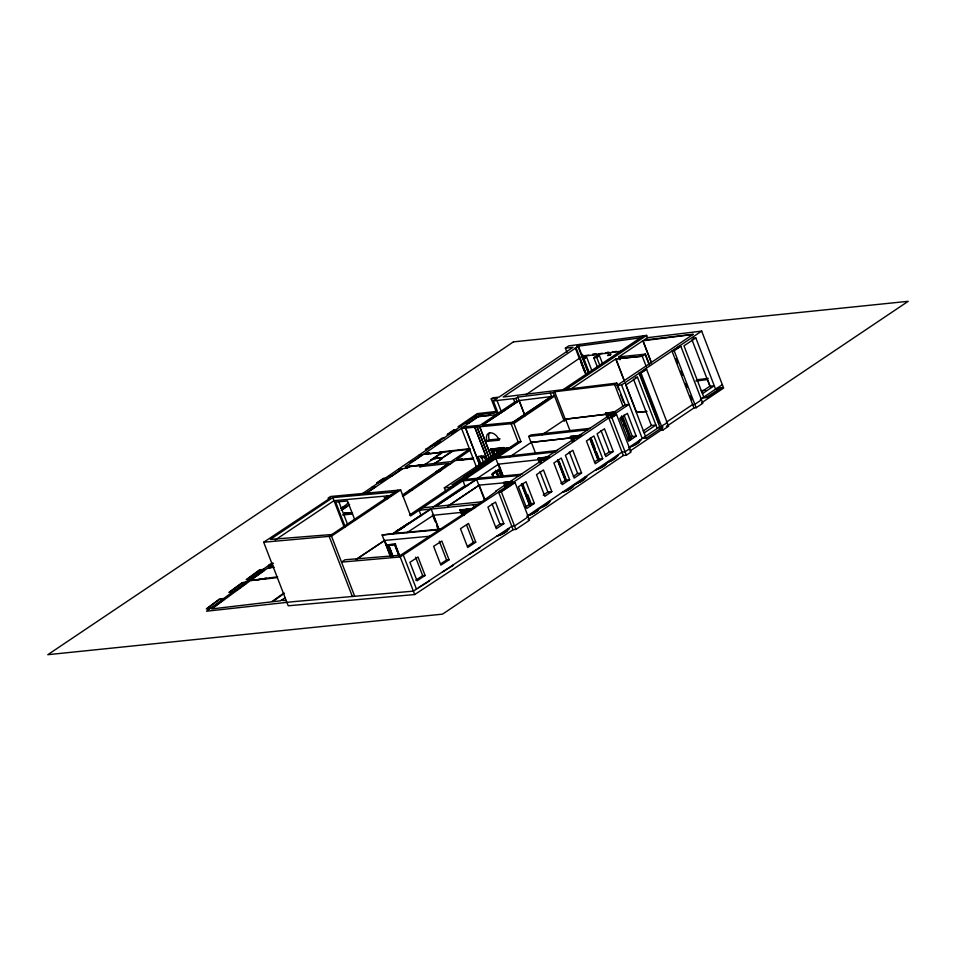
<?xml version="1.0" encoding="UTF-8"?>
<svg xmlns="http://www.w3.org/2000/svg" width="956" height="956" viewBox="0 0 956 956"><rect width="100%" height="100%" fill="white"/><g stroke="black" fill="none" stroke-linecap="round" stroke-linejoin="round"><path stroke-width="1.43" d="M610.573 354.389L607.98 355.106M505.915 450.993L506.393 448.77L505.784 450.79M503.967 447.551L490.631 449.129L503.191 448.543L503.967 447.551L504.23 448.233L507.457 447.934M494.419 455.618L492.304 450.133L503.179 449.105L503.43 448.376L491.288 449.667L493.87 456.37M492.304 450.133L503.298 449.033L493.081 450.587L491.527 449.499M585.67 357.544L582.873 358.906M598.133 355.728L597.679 356.445M610.8 354.162L610.083 354.736M489.329 458.784L477.092 427.069L513.91 423.424L520.948 441.648L410.662 515.929L400.636 489.962L330.621 496.487L328.051 498.207L330.513 497.921L263.689 542.231L288.222 605.793L414.701 594.548L513.085 529.708L515.846 529.421L529.576 520.207L515.069 482.613L501.35 491.838L498.59 492.113L400.194 556.966L341.519 562.116L345.02 559.774L400.6 555.221L478.418 504.171L496.546 491.205L495.602 491.3L625.152 404.747L629.048 404.34L613.465 414.808L616.536 414.486L631.044 452.069L626.371 455.211L623.312 455.534L528.13 519.694M585.239 357.926L584.558 357.699M594.262 354.27L596.436 354.246M595.194 356.684L595.755 357.401L598.074 356.241M598.062 356.457L598.384 355.752M435.661 472.18L448.268 463.517M352.358 596.496L329.151 536.352L397.827 490.213M493.463 457.601L502.856 453.001M214.502 606.558L223.13 600.117M283.502 593.306L271.516 601.862L211.706 608.936L250.293 580.662L277.646 576.767M273.428 563.347L268.887 566.657L272.018 566.311L268.361 567.972M271.994 562.881L206.544 611.207L293.181 601.683L413.374 591.131L511.771 526.29L514.531 526.003L528.25 516.79M270.703 565.056L272.962 563.407M236.969 589.983L245.931 583.483M254.439 577.34L263.402 570.851M253.531 579.671L251.249 579.922L267.776 568.043L274.193 567.278M270.488 566.49L273.32 566.215L269.962 567.852M597.608 367.582L593.843 357.843L596.759 357.448L599.424 355.56L602.639 363.913M284.506 593.21L272.496 601.742L280.502 600.81L285.187 597.715M588.944 373.39L578.44 346.156L576.827 346.371L579.491 344.471L646.638 335.389L647.523 337.671L701.668 331.111L723.644 388.064L701.74 402.727M593.843 357.843L596.544 355.931M341.208 510.361L346.825 506.405M341.662 510.313L349.657 504.72M625.726 406.252L616.799 383.105L503.215 397.003L578.44 346.156M493.38 413.147L495.722 411.498L477.223 413.649L458.055 426.758L460.649 426.472M340.874 508.461L348.617 503.095L347.279 503.238M566.968 352.274L565.39 348.187L568.677 345.893L579.491 344.471M607.072 417.294L605.507 413.243L614.768 411.821M607.789 417.927L606.176 413.757L614.588 412.622M608.255 416.935L607.215 414.223L612.904 413.47M608.112 414.581L612.485 414.056M609.008 414.928L611.47 414.773M425.54 449.523L427.511 449.296L425.54 449.523L442.031 438.135L444.05 437.908M362.216 493.726L378.684 482.637L376.748 482.84L383.464 478.311L385.411 478.108L432.506 445.855L430.535 446.082M497.861 412.49L477.558 414.82L455.893 429.746L453.646 430.009L447.121 434.514L449.356 434.251L439.043 441.349L437.047 441.576M421.118 466.552L419.337 466.731L425.336 464.222M402.356 495.065L437.179 471.129L440.417 470.746M481.657 414.342L424.117 453.885L429.292 453.299L423.353 454.399L405.105 466.875L451.148 461.581L469.133 449.296L452.953 451.101L440.967 458.701L441.529 458.39M440.728 458.294L440.119 458.426L442.652 457.625L452.057 451.196L442.939 452.212L433.534 458.641L435.613 458.402M441.481 457.769L435.339 458.438M402.787 496.523L455.247 460.589L473.602 457.924L472.324 458.784L473.34 458.88L459.478 460.123M470.424 450.013L456.621 459.609L462.25 459.143M412.813 461.354L422.05 455.032M526.015 394.697L579.73 358.082L586.124 374.656M435.243 463.11L441.815 458.617M435.076 463.373L442.52 458.294M539.543 462.561L537.965 458.474L538.515 458.103L548.744 456.944M571.927 440.764L570.362 436.713L570.911 436.342L581.953 435.111M572.632 441.397L571.031 437.239L578.44 436.271M540.714 462.19L539.782 459.37L540.833 462.106M572.047 440.573L571.007 437.86L531.369 442.413M541.478 462.573L540.558 459.812L541.598 462.489M573.863 440.8L572.955 438.063L573.982 440.716M541.455 460.171L543.952 460.027M427.667 453.491L429.579 453.228L426.842 454.04M408.929 466.432L421.859 465.046M252.205 579.814L253.734 579.623L251.081 580.567M441.29 458.557L441.887 458.151L440.441 458.318M461.246 459.944L462.477 459.107L460.72 459.274M573.361 476.363L577.603 473.459L581.583 473.041L572.799 450.252L565.402 455.295L574.197 478.084L581.583 473.041M605.04 454.865L609.283 451.961L613.262 451.531L604.479 428.754L597.082 433.797L605.877 456.574L613.262 451.531M629.717 448.651L625.045 451.794L621.998 452.116L526.804 516.276M468.643 422.934L477.63 416.828M495.662 527.019L499.904 524.139L503.836 523.709L495.483 502.067L487.942 507.098L496.295 528.74L503.836 523.709M364.666 494.133L375.254 486.951M391.147 476.315L401.723 469.133M365.108 494.085L402.811 468.655L407.148 468.153L409.897 466.301M441.325 452.403L439.318 452.714L442.222 451.794M409.538 515.045L518.128 441.911L520.948 441.648M467.496 485.517L464.891 485.756L432.972 507.074M543.235 495.124L547.872 491.982L551.815 491.587L543.462 469.946L536.507 474.654L544.848 496.295L551.815 491.587M594.441 462.023L598.695 459.143L602.698 458.713L593.903 435.936L586.446 440.979L595.241 463.756L602.698 458.713M496.989 413.84L491.217 398.867L492.794 397.792L499.02 397.122L573.062 347.303L565.39 348.187M476.458 467.054L461.557 428.443L463.863 426.89L480.115 425.289L514.734 402.07L517.172 401.795M435.924 458.318L431.287 459.669L442.042 452.319L439.712 452.582L440.608 451.973L470.113 448.627M266.473 578.105L263.366 579.228L265.111 579.013M616.536 414.486L611.864 417.617L608.805 417.939L512.44 482.888L515.069 482.613M479.804 465.357L465.56 428.037L479.924 465.273M410.614 466.349L406.192 468.273M439.844 452.367L429.818 453.682L439.509 452.582M410.279 466.576L411.689 466.241M343.013 514.949L345.666 513.169L344.22 513.193L345.869 513.133L343.18 514.937L352.645 513.97M345.319 513.503L352.358 512.583M477.092 427.069L490.07 460.015M411.367 466.456L420.903 465.142M423.257 464.688L420.353 466.636L448.555 463.481L447.312 464.401L450.145 464.09M482.959 424.823L482.41 425.193L519.168 400.636M500.669 412.884L505.688 409.503M424.918 464.508L432.494 459.406M252.635 580.364L254.332 579.981M433.94 463.493L435.506 463.086M253.926 580.232L262.291 579.169M261.98 579.372L263.689 579.001M498.602 414.522L493.344 400.911L515.858 398.377L517.734 397.122L553.261 392.689L554.647 391.757L614.636 384.551L616.799 383.105M437.597 470.997L447.265 464.497M512.858 422.265L550.931 396.68M513.91 423.424L554.576 396.107L551.588 396.477L511.09 423.687L518.128 441.911M445.902 491.826L444.361 487.823L504.23 448.233M286.37 600.511L282.773 600.523L283.442 600.081M390.024 555.508L382.113 535.001L393.239 533.508L430.284 509.106M531.357 443.261L528.716 436.426L530.927 434.944L590.163 428.324M476.901 478.609L498.578 464.15L503.286 476.351M509.715 456.849L531.345 442.329L571.007 437.86M618.628 389.57L617.038 385.447L693.279 334.265L643.878 340.109L647.523 337.671M629.956 451.065L661.026 430.2L662.974 429.997L668.567 426.245L646.591 369.291L640.998 373.043L639.05 373.246L621.579 384.981L617.038 385.447M639.456 372.828L643.89 369.853L645.623 369.673L641.189 372.649L639.456 372.828L659.054 423.616M668.567 426.245L666.416 426.46L693.96 407.949L696.159 407.734L702.827 403.241L680.851 346.299L674.183 350.78L671.984 351.007L644.44 369.506L646.591 369.291M701.668 331.111L678.652 346.514L680.851 346.299M492.734 473.268L496.379 470.83M491.743 474.248L498.626 469.623L501.577 476.936M493.487 477.128C488.086 471.69 510.014 465.692 492.137 474.391L493.212 477.164M625.714 385.077L637.449 377.19L657.226 428.455L628.642 447.647M447.755 506.25L479.183 485.122L504.266 482.816M448.053 506.154L479.35 485.098M462.142 515.487L460.003 509.942L460.553 509.56M462.238 514.543L460.9 510.301L462.692 515.117M463.23 514.926L461.808 510.851L463.349 514.842M460.971 512.44L433.367 515.284L439.031 529.959M463.242 511.819L464.508 514.34M643.149 431.025L651.371 425.504L655.9 425.038L644.177 432.913M701.429 391.9L709.89 386.212L714.263 385.758L702.445 393.645M636.17 436.127L628.642 441.194L619.858 418.405L627.387 413.351L636.17 436.127L632.31 436.498L627.949 439.401M657.226 428.455L667.252 422.827M666.296 422.241L692.646 404.543L694.845 404.316L701.513 399.835M700.318 399.381L722.33 384.647M395.581 491.97L332.808 497.598L270.321 539.411L331.887 534.512M275.185 540.032L334.002 500.669L391.135 495.555M493.344 400.911L497.335 398.234L491.217 398.867M551.265 396.549L519.144 400.552L482.278 425.205L513.264 422.229M263.521 579.205L264.884 578.284M563.275 389.522L643.579 335.735M566.382 389.152L646.638 335.389M570.278 389.403L615.927 358.835L642.229 356.17L646.483 367.247M619.847 359.659L618.795 356.911L643.006 340.695L651.478 362.659M471.977 458.772L473.363 457.948M649.662 365.12L645.42 354.138L642.241 356.265L615.772 358.942L624.244 380.906M422.6 507.851L435.482 506.525L475.718 479.542L520.315 475.455M435.482 506.525L476.614 479.458L484.525 499.964M636.588 412.371L646.722 411.439L636.588 412.371L625.463 383.535M474.033 417.246L488.229 415.573L491.778 413.207M465.441 428.121L477.295 426.926M263.689 542.231L331.493 536.149L400.636 489.962M463.803 477.092L464.246 478.227L463.624 477.116L506.393 448.77M464.066 478.251L459.955 480.999L462.489 480.737M464.246 478.227L460.29 480.868L462.824 480.605M395.88 531.393L409.562 522.585L396.059 531.847M392.677 534.105L397.469 530.329M398.879 529.959L406.3 524.999M407.543 524.175L420.987 515.188M399.297 530.018L404.472 526.708M542.052 434.825L565.546 419.134L606.367 414.235L565.558 419.218M356.11 559.427L384.539 540.439L430.714 536.149M356.277 559.415L384.718 540.427L391.04 556.822M715.59 389.176L695.813 337.922L683.982 345.809L703.771 397.063M502.999 450.168L493.081 450.587L495.16 455.964M569.645 479.697L562.224 484.632L553.883 462.991L561.292 458.055L569.645 479.697L565.856 480.079L560.873 483.377M487.154 441.337L499.247 440.202A8.819 5.664 56.5 0 0 490.117 432.793A8.819 5.664 56.5 0 0 487.154 441.337L489.364 439.88L500.108 438.864M524.987 507.385L530.437 503.776L534.356 503.394L526.003 481.752L518.415 486.795L526.768 508.437L534.356 503.394M475.753 542.195L467.735 547.501L460.481 528.704L468.512 523.398L475.753 542.195L473.316 542.422L467.556 546.223M582.634 358.548L583.71 357.974M585.347 357.903L582.527 358.942M610.478 354.521L609.307 355.118M391.542 557.001L386.941 544.812L391.625 556.954M399.716 556.201L395.031 544.072L399.632 556.249M387.646 545.506L395.676 544.215M406.838 532.755L433.522 515.176M505.162 486.664L503.561 482.493L512.583 481.346M505.258 485.756L504.457 482.864L505.497 485.588M506.262 486.162L505.354 483.425L506.381 486.078M415.764 580.232L422.695 575.667L425.121 575.464L417.999 557.013L409.909 562.331L417.031 580.794L425.121 575.464M440.752 563.825L446.572 560.013L449.069 559.81L441.815 541.012L433.63 546.342L440.883 565.139L449.069 559.81M597.751 356.445L595.6 357.245M609.223 352.322L606.486 353.123M596.03 356.492L596.879 356.146M583.256 356.11L581.595 356.528M608.446 355.393L607.526 355.477M608.004 355.524L610.454 354.748L610.31 353.995M223.477 598.552L219.247 599.209L206.293 608.912L210.475 608.267M223.118 598.815L219.378 599.4L207.117 608.578L210.834 608.004M220.944 600.452L223.608 600.045M212.316 606.893L214.981 606.486M245.776 582.347L242.274 582.861L229.667 592.099L232.917 591.621M263.856 569.31L259.506 569.943L246.182 579.695L250.281 579.109M263.486 569.585L259.626 570.135L247.018 579.372L250.639 578.846M246.134 582.096L242.155 582.67L228.843 592.421L232.559 591.884M268.612 565.331L271.169 564.984M261.275 571.138L263.868 570.78M252.324 577.627L254.905 577.281M243.804 583.781L246.397 583.423M234.853 590.27L237.435 589.912M576.827 346.371L640.436 337.85M584.427 355.704L588.788 355.13M598.205 353.863L602.567 353.278M612.342 351.963L616.704 351.378M582.264 356.421L622.201 351.067M606.068 352.8L608.41 353.051L605.196 353.469M581.236 356.684L583.184 355.883M579.73 358.082L585.932 374.68M343.132 506.883L347.279 506.357M693.004 334.445L642.85 340.802L651.323 362.766M696.446 379.831L708.217 378.361M695.86 381.038L707.619 379.568L710.487 387.001M701.154 390.765L705.564 390.203M605.507 413.243L615.688 412.024M606.176 413.757L614.361 412.777M607.215 414.223L614.194 413.386M608.721 414.94L611.697 414.605M478.466 416.517L488.624 415.31M451.519 463.146L447.002 464.52M437.322 471.033L440.704 470.639L438.912 471.786M262.35 579.336L277.121 577.615M418.597 455.438L422.504 454.984M409.443 461.748L413.267 461.294M488.229 415.573L496.57 414.617M465.202 423.329L469.097 422.887M528.716 436.426L587.928 429.806M570.362 436.713L580.029 435.637M571.031 437.239L578.201 436.438M576.611 437.119L572.178 437.621L579.456 436.868M572.835 438.135L577.066 437.597M573.564 438.422L576.492 438.099M573.624 438.577L576.492 438.254M497.741 457.243L557.503 450.491M537.965 458.474L549.664 457.147M546.88 458.055L538.634 458.988L540.415 462.835M539.662 459.454L546.82 458.581M540.451 459.896L546.45 459.155M541.168 460.183L543.94 459.86M555.484 451.913L495.841 458.51L502.701 476.279M548.565 457.076L538.359 458.199L540.176 463.003M538.933 459.681L498.399 464.174L503.119 476.375M435.685 458.474L440.859 457.912M461.485 459.776L472.204 458.617M398.15 469.527L402.165 469.085M387.503 476.709L391.59 476.267M371.669 487.345L375.696 486.903M428.73 453.801L430.14 453.467M480.916 457.183L485.349 456.717M481.107 457.852L485.552 457.374M418.836 483.724L421.919 483.401M409.168 490.368L412.215 490.046M345.654 513.276L346.729 513.169M692.885 338.221L695.813 337.922M635.178 377.429L637.449 377.19M432.064 459.705L430.953 459.824L431.515 459.513M444.361 487.823L452.965 486.939M346.407 513.384L352.023 512.798M717.215 388.076L722.628 387.527L707.512 397.505L702.325 398.031M715.877 388.984L719.749 388.59L707.392 396.74L703.652 397.146M658.839 427.368L663.07 426.926L646.901 437.788L642.635 438.23M658.529 427.583L662.412 427.177M642.946 438.015L646.877 437.621M639.695 440.214L641.01 440.083L639.827 440.883A10.241 2.545 -21.1 0 1 631.51 446.476L629 447.408M639.385 440.429L640.353 440.334L639.361 440.991A9.739 2.426 -21.1 0 1 631.271 446.428L629.311 447.193M420.58 465.357L421.524 465.261M616.775 455.63L618.185 455.486L616.99 456.287A11.436 2.844 -21.1 0 1 608.147 462.238L606.63 463.254A11.436 2.844 -21.1 0 1 597.787 469.181L595.421 470.101M616.453 455.845L617.528 455.737L616.536 456.394A10.946 2.725 -21.1 0 1 607.897 462.202L606.176 463.361A10.946 2.725 -21.1 0 1 597.548 469.133L595.731 469.886M454.698 484.632L451.937 484.919L507.278 447.946L511.508 447.528M585.431 476.889L586.876 476.733L585.681 477.534A11.436 2.844 -21.1 0 1 576.827 483.485L573.947 485.433A11.436 2.844 -21.1 0 1 565.092 491.396L562.498 492.34M585.12 477.092L586.207 476.984L585.227 477.642A10.946 2.725 -21.1 0 1 576.587 483.449L573.492 485.54A10.946 2.725 -21.1 0 1 564.853 491.36L562.821 492.125M436.378 506.453L480.796 501.888M478.418 504.171L419.098 510.289L421.202 515.762M466.301 508.974L469.181 508.676M460.003 509.942L473.089 508.508M460.661 510.468L471.69 509.19M461.688 510.934L471.368 509.942M469.814 510.552L462.465 511.376L464.042 515.475M468.619 511.101L463.182 511.663L464.269 514.495M507.827 528.919L509.225 528.776L508.042 529.576A10.241 2.545 -21.1 0 1 499.713 535.169L497.048 536.113M507.505 529.134L508.568 529.027L507.576 529.696A9.739 2.426 -21.1 0 1 499.486 535.121L497.359 535.91M253.005 580.125L262.661 579.133M281.255 600.308L283.765 599.962L283.131 600.284M618.795 356.911L645.42 354.138M461.557 428.443L465.56 428.037M548.732 501.577L550.142 501.434L549.341 501.972A11.436 2.844 -21.1 0 1 540.439 507.911L538.766 509.046A11.436 2.844 -21.1 0 1 529.875 515.009L527.7 515.678M548.421 501.781L549.473 501.673L548.887 502.079A10.946 2.725 -21.1 0 1 540.2 507.875L538.312 509.154A10.946 2.725 -21.1 0 1 529.636 514.973M528.011 515.475L529.038 515.368M502.964 449.117L489.962 457.805M475.49 479.685L463.003 480.856L464.891 485.756M584.869 357.401L585.514 357.341M503.406 447.934L490.631 449.129L493.272 455.964M490.129 449.475L503.083 448.256M494.109 456.203L491.193 448.758L493.798 450.874L501.792 450.121M464.676 479.446L521.988 474.188M503.561 482.493L512.022 481.716M507.194 482.553L511.591 482.147M504.206 483.031L511.807 482.194M505.234 483.509L510.659 483.007M508.962 483.617L505.999 483.951L508.843 483.688M506.728 484.238L509.393 483.999M440.346 529.134L394.099 533.424L431.156 509.022L439.198 529.851M382.113 535.001L439.521 529.672M386.857 544.872L395.031 544.072M392.844 544.478L388.399 544.812L392.462 555.34M479.207 547.788L480.079 547.704L469.145 554.432M384.109 497.718L388.112 497.359M428.587 581.045L429.459 580.961L418.477 587.689M452.547 565.378L453.419 565.307L442.329 572.035M493.212 457.482L495.865 458.677M691.953 339.739L709.89 386.212M674.183 350.78L696.159 407.734M675.988 358.703L677.577 362.826M680.756 371.059L682.345 375.182M685.524 383.416L687.113 387.539M690.292 395.772L691.881 399.883M671.984 351.007L693.96 407.949M645.085 354.258L649.327 365.24M640.998 373.043L662.974 429.997M639.05 373.246L661.026 430.2M633.434 379.03L651.371 425.504M618.95 356.803L620.014 359.552M615.927 358.835L624.399 380.799M625.833 385.017L645.503 436.33M621.579 384.981L642.241 438.517M620.743 395.055L623.396 401.926M614.636 384.551L623.037 406.336M624.029 415.059L632.31 436.498M622.667 416.529L631.02 438.159M621.651 416.123L630.482 438.529M621.424 416.29L630.542 439.891M621.34 416.78L630.231 439.832M623.874 423.807L624.889 426.472M628.486 435.769L629.514 438.422M621.699 418.573L622.726 421.226M623.754 423.89L624.782 426.543M628.367 435.852L629.395 438.505M596.759 357.448L599.986 365.801M611.864 417.617L626.371 455.211M592.063 371.143L586.685 357.221L584.032 359.121L589.398 373.043M607.323 414.139L608.375 416.852M608.805 417.939L623.312 455.534M606.403 413.601L608.016 417.772M606.044 412.873L607.084 415.573M577.986 346.442L588.49 373.665M576.05 347.793L586.566 375.027M575.285 347.9L579.491 358.787M580.531 361.511L584.212 371.036M601.013 430.523L609.283 451.961M591.621 439.378L595.313 448.938M596.365 451.674L599.006 458.51M590.426 437.705L598.695 459.143M590.067 438.541L598.444 460.242M589.733 438.673L598.109 460.362M565.546 419.134L570.254 431.335M554.647 391.757L565.677 420.341M571.258 437.071L572.871 441.242M570.911 436.342L572.477 440.393M553.261 392.689L564.291 421.273M550.274 393.059L551.839 397.146M569.334 452.021L577.603 473.459M559.176 461.473L566.561 480.617M558.029 459.788L565.856 480.079M557.742 460.434L565.594 480.772M557.563 460.445L565.426 480.784M519.144 400.552L525.023 415.8M517.734 397.122L524.569 414.808M515.858 398.377L517.435 402.464M531.345 442.329L535.551 453.264M513.42 398.652L514.997 402.739M540.044 471.69L547.872 491.982M497.012 400.492L501.219 411.391M527.7 494.587L531.393 504.159M522.597 483.485L530.437 503.776M521.594 484.035L529.971 505.736M521.426 484.047L529.791 505.748M500.693 449.738L500.956 450.419M497.634 450.252L498.697 453.025M496.75 450.85L497.813 453.61M496.534 450.802L497.61 453.574M493.798 450.874L495.459 455.187M493.2 450.503L495.28 455.881M492.424 450.049L494.551 455.546M498.709 469.205L501.745 476.925M498.626 470.029L501.303 476.972M479.757 426.699L491.468 457.028M479.589 426.806L491.288 457.147M497.168 472.097L498.721 476.112M496.953 472.121L498.423 476.208M496.26 471.248L498.303 476.554M496.582 472.156L498.136 476.184M495.578 470.34L497.718 475.897M501.35 491.838L515.846 529.421M474.821 427.153L487.596 460.254M474.702 427.236L487.476 460.326M492.591 474.343L493.666 477.116M498.59 492.113L513.085 529.708M486.066 461.198L484.011 455.881L478.12 456.43L481.203 464.401M481.095 456.108L483.664 462.752M492.065 503.848L499.904 524.139M479.183 485.122L485.11 500.024M473.124 504.708L474.535 508.353M466.576 524.975L473.316 542.422M460.159 509.835L462.298 515.38M432.387 514.579L435.028 521.414M436.605 525.513L437.669 528.25M439.318 541.227L446.572 560.013M415.585 557.217L422.695 575.667M386.726 495.973L387.789 498.721M403.241 554.874L416.434 589.039M400.194 556.966L414.701 594.548M399.393 556.523L394.828 544.681L387.586 545.35L392.163 557.193M394.697 544.848L398.987 555.95M388.614 544.86L392.892 555.962M388.877 546.928L391.996 555.018L388.793 546.975M384.539 540.439L390.873 556.846M354.927 520.231L347.506 500.992L335.652 502.055L345.188 526.78M338.818 501.733L347.303 523.709M332.808 497.598L344.208 527.115M331.493 536.149L354.7 596.293M582.646 354.915A6.931 4.84 54.4 0 1 582.539 354.425M592.935 354.055A6.931 4.84 54.4 0 1 593.15 354.545M607.98 352.549A6.931 4.84 54.4 0 1 607.801 352.059M489.364 439.88A8.819 5.664 56.5 0 1 489.723 432.686M453.777 430.439L448.782 433.881L451.937 433.51L456.92 430.069L453.777 430.439M437.179 442.007L432.196 445.448L435.339 445.078L440.322 441.636L437.179 442.007M513.444 341.866L47.8 654.693L442.556 614.134L908.2 301.307L513.444 341.866M383.547 478.753L378.409 482.206L381.48 481.896L386.63 478.43L383.547 478.753M677.864 347.076L672.809 350.47L679.369 346.92L677.864 347.076M612.7 415.334L609.653 417.39L611.84 417.163L614.887 415.107L612.7 415.334M513.396 483.234L501.255 491.396L498.733 491.647L510.982 483.485L513.396 483.234M595.899 354.222L592.684 354.64L595.899 354.222M573.218 440.334L572.178 437.621L573.11 440.405"/></g></svg>
